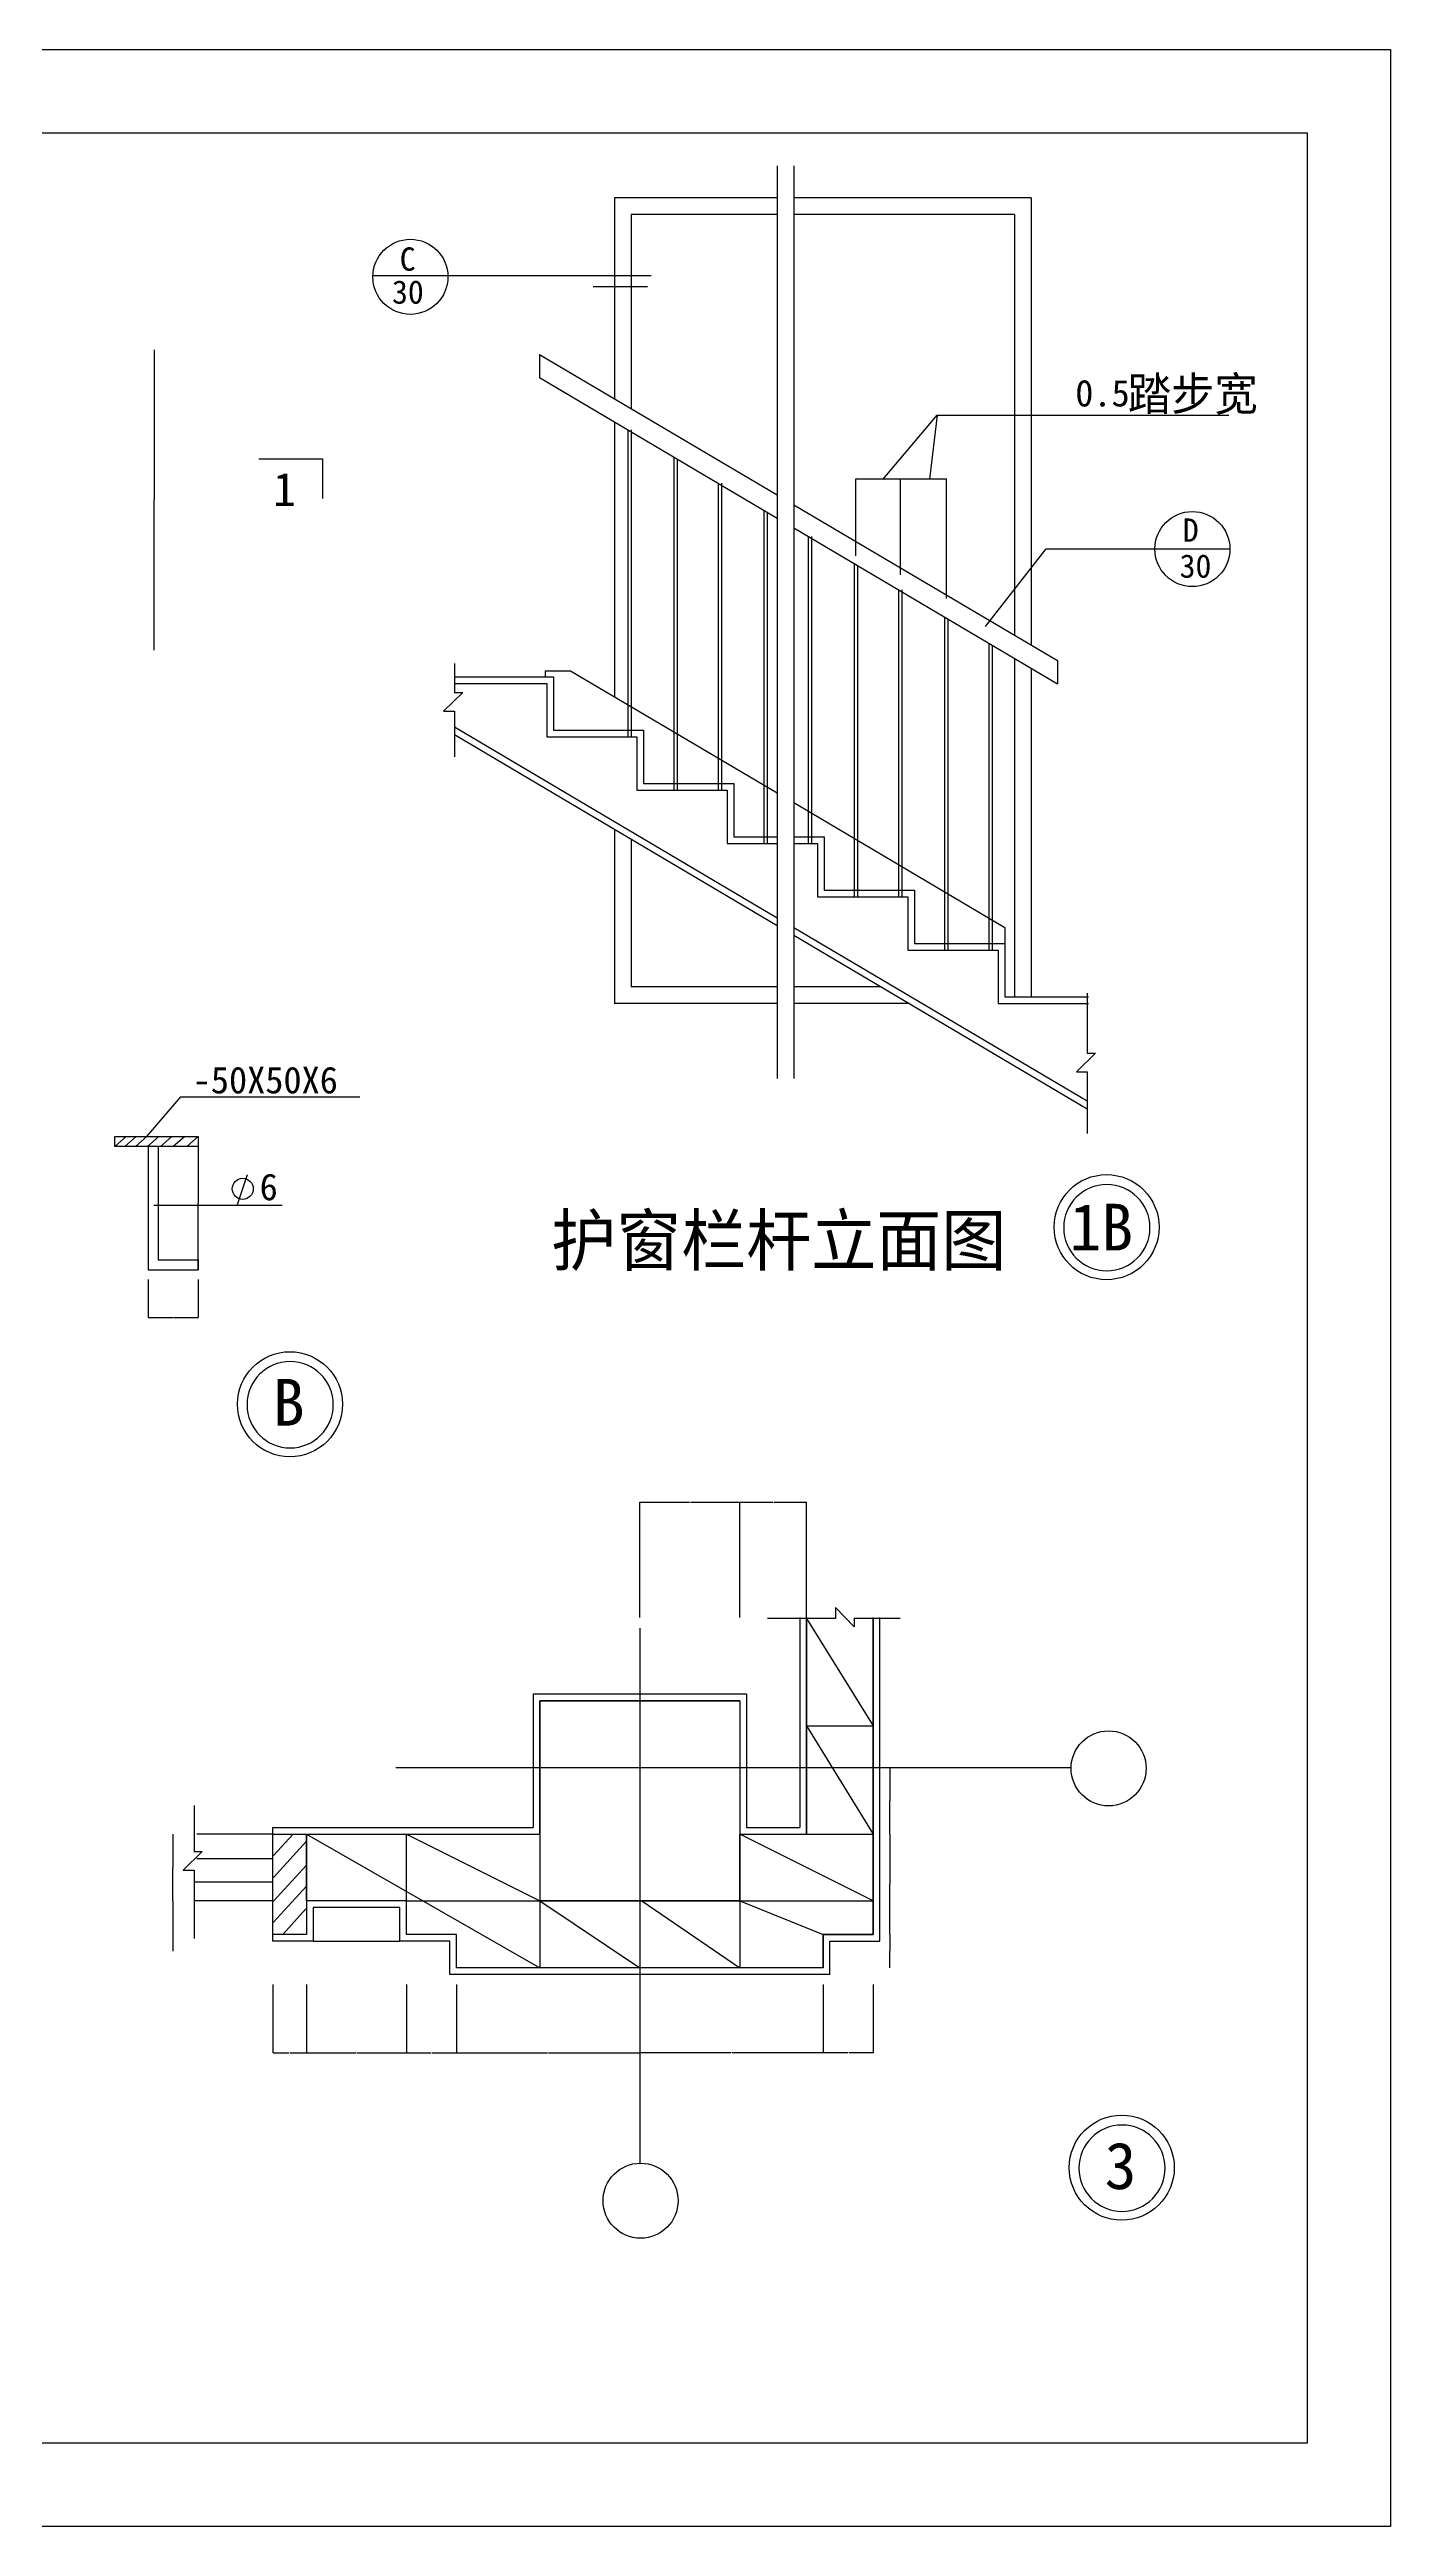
# Model space of a CAD drawing. Header units: metres. Extents: x 24415 to 43051, y 109589 to 120089.
# Drawn here: x 39030 to 43051, y 111875 to 119300 of the extents above; entities that cross this region are included whole.
import ezdxf

# ---------------------------------------------------------------- set-up
doc = ezdxf.new("R2010")
doc.units = ezdxf.units.M
doc.layers.add('D', color=4, linetype='Continuous')
doc.layers.add('T1', color=41, linetype='Continuous')
doc.dimstyles.get("Standard").update_dxf_attribs({"dimtxt": 2.5, "dimasz": 2.5, "dimexe": 1.25, "dimexo": 0.625, "dimtad": 1, "dimcen": 2.5, "dimazin": 3, "dimtfac": 1, "dimtmove": 0, "dimatfit": 3})

# ---------------------------------------------------------------- blocks, each defined once
blk = doc.blocks.new('*D52')
for p, q in [((39343.48, 118400), (39343.48, 117950)), ((39343.23, 117950), (39342.98, 117950)), ((39343.48, 117500), (39343.48, 117950)), ((39343.48, 117950), (39343.48, 117950)), ((39343.73, 117950), (39343.98, 117950))]:
    blk.add_line(p, q)
at = {"layer": 'Defpoints'}
for p in [(39343.48, 118400), (39343.48, 117950), (39343.48, 117500)]:
    blk.add_point(p, dxfattribs=at)
at = {"layer": 'D', "insert": (39343.48, 117951.125), "char_height": 1, "attachment_point": 5}
blk.add_mtext('0', dxfattribs=at)
blk = doc.blocks.new('*D54')
for p, q in [((39325.77, 115613.39), (39325.77, 115499.34)), ((39475.41, 115613.39), (39475.41, 115499.34)), ((39326.02, 115499.34), (39399.59, 115499.34)), ((39401.59, 115499.34), (39475.16, 115499.34))]:
    blk.add_line(p, q)
at = {"layer": 'Defpoints'}
for p in [(39325.77, 115613.39), (39475.41, 115613.39), (39325.77, 115499.34)]:
    blk.add_point(p, dxfattribs=at)
at = {"layer": 'D', "insert": (39400.59, 115499.34), "char_height": 1, "attachment_point": 5}
blk.add_mtext('25', dxfattribs=at)
blk = doc.blocks.new('*D55')
for p, q in [((39475.41, 116041.72), (39475.41, 115841.72)), ((39475.16, 115841.72), (39474.91, 115841.72)), ((39475.41, 115641.72), (39475.41, 115841.72)), ((39475.41, 115841.72), (39475.41, 115841.72)), ((39475.66, 115841.72), (39475.91, 115841.72))]:
    blk.add_line(p, q)
at = {"layer": 'Defpoints'}
for p in [(39475.41, 116041.72), (39475.41, 115841.72), (39475.41, 115641.72)]:
    blk.add_point(p, dxfattribs=at)
at = {"layer": 'D', "insert": (39475.41, 115842.845), "char_height": 1, "attachment_point": 5}
blk.add_mtext('80', dxfattribs=at)
blk = doc.blocks.new('*D102')
for p, q in [((40800, 114600), (40800, 114945)), ((40800.25, 114945), (40948.5, 114945)), ((40951.5, 114945), (41099.75, 114945)), ((41100, 114600), (41100, 114945))]:
    blk.add_line(p, q)
at = {"layer": 'Defpoints'}
for p in [(40800, 114945), (40800, 114600), (41100, 114600)]:
    blk.add_point(p, dxfattribs=at)
at = {"layer": 'D', "insert": (40950, 114945), "char_height": 1, "attachment_point": 5}
blk.add_mtext('300', dxfattribs=at)
blk = doc.blocks.new('*D103')
for p, q in [((41100, 114600), (41100, 114945)), ((41100.25, 114945), (41198.5, 114945)), ((41201.5, 114945), (41299.75, 114945)), ((41300, 114600), (41300, 114945))]:
    blk.add_line(p, q)
at = {"layer": 'Defpoints'}
for p in [(41100, 114945), (41100, 114600), (41300, 114600)]:
    blk.add_point(p, dxfattribs=at)
at = {"layer": 'D', "insert": (41200, 114945), "char_height": 1, "attachment_point": 5}
blk.add_mtext('200', dxfattribs=at)
blk = doc.blocks.new('*D104')
for p, q in [((41550, 114150), (41550, 114050)), ((41549.75, 114050), (41549.5, 114050)), ((41550, 113950), (41550, 114050)), ((41550, 114050), (41550, 114050)), ((41550.25, 114050), (41550.5, 114050))]:
    blk.add_line(p, q)
at = {"layer": 'Defpoints'}
for p in [(41550, 114150), (41550, 114050), (41550, 113950)]:
    blk.add_point(p, dxfattribs=at)
at = {"layer": 'D', "insert": (41550, 114051.125), "char_height": 1, "attachment_point": 5}
blk.add_mtext('0', dxfattribs=at)
blk = doc.blocks.new('*D105')
for p, q in [((41550, 113950), (41550, 113800)), ((41549.75, 113800), (41549.5, 113800)), ((41550, 113650), (41550, 113800)), ((41550, 113800), (41550, 113800)), ((41550.25, 113800), (41550.5, 113800))]:
    blk.add_line(p, q)
at = {"layer": 'Defpoints'}
for p in [(41550, 113950), (41550, 113800), (41550, 113650)]:
    blk.add_point(p, dxfattribs=at)
at = {"layer": 'D', "insert": (41550, 113801.125), "char_height": 1, "attachment_point": 5}
blk.add_mtext('0', dxfattribs=at)
blk = doc.blocks.new('*D106')
for p, q in [((41550, 113650), (41550, 113600)), ((41549.75, 113600), (41549.5, 113600)), ((41550, 113550), (41550, 113600)), ((41550, 113600), (41550, 113600)), ((41550.25, 113600), (41550.5, 113600))]:
    blk.add_line(p, q)
at = {"layer": 'Defpoints'}
for p in [(41550, 113650), (41550, 113600), (41550, 113550)]:
    blk.add_point(p, dxfattribs=at)
at = {"layer": 'D', "insert": (41550, 113601.125), "char_height": 1, "attachment_point": 5}
blk.add_mtext('0', dxfattribs=at)
blk = doc.blocks.new('*D107')
for p, q in [((39400, 113950), (39400, 113850)), ((39399.75, 113850), (39399.5, 113850)), ((39400, 113750), (39400, 113850)), ((39400, 113850), (39400, 113850)), ((39400.25, 113850), (39400.5, 113850))]:
    blk.add_line(p, q)
at = {"layer": 'Defpoints'}
for p in [(39400, 113950), (39400, 113850), (39400, 113750)]:
    blk.add_point(p, dxfattribs=at)
at = {"layer": 'D', "insert": (39400, 113851.125), "char_height": 1, "attachment_point": 5}
blk.add_mtext('0', dxfattribs=at)
blk = doc.blocks.new('*D108')
for p, q in [((39400, 113750), (39400, 113600)), ((39400, 113650), (39400, 113600)), ((39399.75, 113600), (39399.5, 113600)), ((39400, 113600), (39400, 113600)), ((39400.25, 113600), (39400.5, 113600))]:
    blk.add_line(p, q)
at = {"layer": 'Defpoints'}
for p in [(39400, 113750), (39400, 113650), (39400, 113600)]:
    blk.add_point(p, dxfattribs=at)
at = {"layer": 'D', "insert": (39400, 113601.125), "char_height": 1, "attachment_point": 5}
blk.add_mtext('0', dxfattribs=at)
blk = doc.blocks.new('*D109')
for p, q in [((39700, 113500), (39700, 113295)), ((39800, 113500), (39800, 113295)), ((39700.25, 113295), (39748.5, 113295)), ((39751.5, 113295), (39799.75, 113295))]:
    blk.add_line(p, q)
at = {"layer": 'Defpoints'}
for p in [(39700, 113500), (39800, 113500), (39700, 113295)]:
    blk.add_point(p, dxfattribs=at)
at = {"layer": 'D', "insert": (39750, 113295), "char_height": 1, "attachment_point": 5}
blk.add_mtext('100', dxfattribs=at)
blk = doc.blocks.new('*D110')
for p, q in [((39800, 113500), (39800, 113295)), ((40100, 113500), (40100, 113295)), ((39800.25, 113295), (39948.5, 113295)), ((39951.5, 113295), (40099.75, 113295))]:
    blk.add_line(p, q)
at = {"layer": 'Defpoints'}
for p in [(39800, 113500), (40100, 113500), (39800, 113295)]:
    blk.add_point(p, dxfattribs=at)
at = {"layer": 'D', "insert": (39950, 113295), "char_height": 1, "attachment_point": 5}
blk.add_mtext('300', dxfattribs=at)
blk = doc.blocks.new('*D111')
for p, q in [((40100, 113500), (40100, 113295)), ((40250, 113500), (40250, 113295)), ((40100.25, 113295), (40173.5, 113295)), ((40176.5, 113295), (40249.75, 113295))]:
    blk.add_line(p, q)
at = {"layer": 'Defpoints'}
for p in [(40100, 113500), (40250, 113500), (40100, 113295)]:
    blk.add_point(p, dxfattribs=at)
at = {"layer": 'D', "insert": (40175, 113295), "char_height": 1, "attachment_point": 5}
blk.add_mtext('150', dxfattribs=at)
blk = doc.blocks.new('*D112')
for p, q in [((40250, 113500), (40250, 113295)), ((40800, 113500), (40800, 113295)), ((40250.25, 113295), (40523.5, 113295)), ((40526.5, 113295), (40799.75, 113295))]:
    blk.add_line(p, q)
at = {"layer": 'Defpoints'}
for p in [(40250, 113500), (40800, 113500), (40250, 113295)]:
    blk.add_point(p, dxfattribs=at)
at = {"layer": 'D', "insert": (40525, 113295), "char_height": 1, "attachment_point": 5}
blk.add_mtext('550', dxfattribs=at)
blk = doc.blocks.new('*D113')
for p, q in [((40800, 113500), (40800, 113295)), ((41350, 113500), (41350, 113295)), ((41073.5, 113295), (40799.75, 113295)), ((41350.25, 113295), (41076.5, 113295))]:
    blk.add_line(p, q)
at = {"layer": 'Defpoints'}
for p in [(40800, 113500), (41350, 113500), (41350, 113295)]:
    blk.add_point(p, dxfattribs=at)
at = {"layer": 'D', "insert": (41075, 113295), "char_height": 1, "attachment_point": 5}
blk.add_mtext('550', dxfattribs=at)
blk = doc.blocks.new('*D114')
for p, q in [((41350, 113500), (41350, 113295)), ((41500, 113500), (41500, 113295)), ((41423.5, 113295), (41349.75, 113295)), ((41500.25, 113295), (41426.5, 113295))]:
    blk.add_line(p, q)
at = {"layer": 'Defpoints'}
for p in [(41350, 113500), (41500, 113500), (41500, 113295)]:
    blk.add_point(p, dxfattribs=at)
at = {"layer": 'D', "insert": (41425, 113295), "char_height": 1, "attachment_point": 5}
blk.add_mtext('150', dxfattribs=at)

msp = doc.modelspace()

# ---------------------------------------------------------------- linework, layer by layer
for p, q in [((41211.97, 118951.11), (41211.97, 116215.62)), ((41261.35, 118951.11), (41261.35, 116215.62)), ((40723.76, 118855.74), (40723.76, 118253.34)), ((41211.97, 118855.74), (40723.76, 118855.74)), ((40773.76, 118805.74), (40773.76, 118223.79)), ((41211.97, 118805.74), (40773.76, 118805.74)), ((41973.76, 118855.74), (41261.35, 118855.74)), ((41923.76, 118805.74), (41261.35, 118805.74)), ((41923.76, 118805.74), (41923.76, 117544.24)), ((41973.76, 118855.74), (41973.76, 117514.7)), ((40833.85, 118621.87), (39999.5, 118621.87)), ((40822.83, 118588.82), (40660.24, 118588.82)), ((40498.85, 118386.24), (40498.85, 118316.55)), ((40498.85, 118386.24), (41211.97, 117964.85)), ((40498.85, 118316.55), (41211.97, 117895.16)), ((40723.76, 118183.64), (40723.76, 117360.26)), ((40763.76, 118160.01), (40763.76, 117240.01)), ((40773.76, 118160.01), (40773.76, 117240.01)), ((41528.29, 118011.06), (41691.5, 118204.19)), ((41691.5, 118204.19), (41668.59, 118012.49)), ((41691.5, 118204.19), (42566, 118204.19)), ((40901.57, 118078.57), (40901.57, 117080.01)), ((40911.57, 118072.66), (40911.57, 117080.01)), ((41034.51, 118000.01), (41034.51, 117080.01)), ((41044.51, 118000.01), (41044.51, 117080.01)), ((41447.82, 117782.64), (41447.82, 118012.79)), ((41447.82, 118012.79), (41719.42, 118012.79)), ((41581.24, 117725.5), (41581.24, 118014.38)), ((41719.42, 117654.07), (41719.42, 118012.79)), ((41172.32, 117918.58), (41172.32, 116920.02)), ((41182.32, 117912.67), (41182.32, 116920.02)), ((41261.35, 117935.67), (42052.18, 117468.36)), ((41261.35, 117865.98), (42052.18, 117398.66)), ((41305.27, 117840.02), (41305.27, 116920.02)), ((41315.27, 117840.02), (41315.27, 116920.02)), ((41836.22, 117570.43), (42018.81, 117803.07)), ((42018.81, 117803.07), (42571.13, 117803.07)), ((41443.08, 117758.59), (41443.08, 116760.03)), ((41453.08, 117752.68), (41453.08, 116760.03)), ((41576.02, 117680.03), (41576.02, 116760.03)), ((41586.02, 117680.03), (41586.02, 116760.03)), ((41713.84, 117598.6), (41713.84, 116600.04)), ((41723.84, 117592.69), (41723.84, 116600.04)), ((41846.78, 117520.04), (41846.78, 116600.04)), ((41856.78, 117514.13), (41856.78, 116600.04)), ((41923.76, 117474.55), (41923.76, 116460.04)), ((42052.18, 117468.36), (42052.18, 117398.66)), ((40244, 117459.88), (40244, 117372.51)), ((40244, 117420), (40540.76, 117420)), ((40244, 117400), (40520.76, 117400)), ((40517.42, 117420.15), (40517.42, 117437.79)), ((40517.42, 117437.79), (40592.55, 117437.79)), ((40520.76, 117400), (40520.76, 117240.01)), ((40540.76, 117420), (40540.76, 117260.01)), ((40592.55, 117437.79), (41211.97, 117071.77)), ((41973.76, 117445), (41973.76, 116460.04)), ((40268.9, 117372.51), (40211.77, 117316.89)), ((40211.77, 117316.89), (40244, 117316.89)), ((40243.67, 117372.51), (40268.9, 117372.51)), ((40244, 117316.89), (40244, 117180.09)), ((40244, 117269.45), (41211.97, 116697.46)), ((40244, 117246.22), (41211.97, 116674.23)), ((40540.76, 117260.01), (40811.51, 117260.01)), ((40811.51, 117260.01), (40811.51, 117100.01)), ((40520.76, 117240.01), (40791.51, 117240.01)), ((40791.51, 117240.01), (40791.51, 117080.01)), ((40811.51, 117100.01), (41082.27, 117100.01)), ((41082.27, 117100.01), (41082.27, 116940.02)), ((40791.51, 117080.01), (41062.27, 117080.01)), ((41062.27, 117080.01), (41062.27, 116920.02)), ((41261.35, 117042.59), (41894.53, 116668.43)), ((40723.76, 116962.72), (40723.76, 116440.04)), ((40773.76, 116933.18), (40773.76, 116490.04)), ((41062.27, 116920.02), (41211.97, 116920.02)), ((41082.27, 116940.02), (41211.97, 116940.02)), ((41261.35, 116940.02), (41353.02, 116940.02)), ((41261.35, 116920.02), (41333.02, 116920.02)), ((41333.02, 116920.02), (41333.02, 116760.03)), ((41353.02, 116940.02), (41353.02, 116780.03)), ((41333.02, 116760.03), (41603.78, 116760.03)), ((41353.02, 116780.03), (41623.78, 116780.03)), ((41603.78, 116760.03), (41603.78, 116600.04)), ((41623.78, 116780.03), (41623.78, 116620.04)), ((41261.35, 116668.28), (42141.33, 116148.29)), ((41894.53, 116668.43), (41894.53, 116460.04)), ((41261.35, 116645.05), (42141.33, 116125.06)), ((41603.78, 116600.04), (41874.53, 116600.04)), ((41623.78, 116620.04), (41894.53, 116620.04)), ((41874.53, 116600.04), (41874.53, 116440.04)), ((41211.97, 116440.04), (40723.76, 116440.04)), ((41211.97, 116490.04), (40773.76, 116490.04)), ((41523.67, 116490.04), (41261.35, 116490.04)), ((41608.28, 116440.04), (41261.35, 116440.04)), ((41874.53, 116440.04), (42145.29, 116440.04)), ((41894.53, 116460.04), (42145.29, 116460.04)), ((42141.33, 116471.33), (42141.33, 116291.48)), ((42166.24, 116291.48), (42109.1, 116235.86)), ((42141.01, 116291.48), (42166.24, 116291.48)), ((42109.1, 116235.86), (42141.33, 116235.86)), ((42141.33, 116235.86), (42141.33, 116050.2)), ((41386.85, 114597.08), (41182.44, 114597.08)), ((41300, 114597.08), (41300, 114291.06)), ((41300, 114597.08), (41300, 114268.63)), ((41300, 114597.08), (41500, 114275.22)), ((41386.85, 114629.31), (41386.85, 114597.08)), ((41442.47, 114572.17), (41386.85, 114629.31)), ((41442.47, 114597.41), (41442.47, 114572.17)), ((41580.53, 114597.08), (41442.47, 114597.08)), ((41500, 113650), (41500, 114600)), ((41520, 113630), (41520, 114600)), ((41300, 114275.22), (41500, 114275.22)), ((41300, 114275.22), (41500, 113950)), ((39463.2, 114035.91), (39463.2, 113897.85)), ((39700, 113630), (39700, 113970)), ((39700, 113970), (40480, 113970)), ((39700, 113950), (40500, 113950)), ((39800, 113950), (39800, 113650)), ((39800, 113950), (40500, 113550)), ((40100, 113750), (40100, 113950)), ((40100, 113950), (40500, 113750)), ((41100, 113950), (41300, 113950)), ((41500, 113750), (41100, 113950)), ((41120, 113970), (41280, 113970)), ((41300, 113950), (41500, 113950)), ((39488.1, 113897.85), (39430.96, 113842.23)), ((39430.96, 113842.23), (39463.2, 113842.23)), ((39462.87, 113897.85), (39488.1, 113897.85)), ((39463.2, 113842.23), (39463.2, 113637.83)), ((40100, 113750), (39800, 113750)), ((40080, 113730), (39820, 113730)), ((39820, 113730), (39820, 113630)), ((40080, 113630), (40080, 113730)), ((40100, 113650), (40100, 113750)), ((40100, 113750), (40500, 113750)), ((40500, 113750), (40500, 113548.1)), ((40500, 113750), (40800, 113550)), ((40806.02, 113750), (41100, 113550)), ((41100, 113750), (41100, 113548.1)), ((41100, 113750), (41500, 113750)), ((41100, 113750), (41350, 113650)), ((39800, 113650), (39700, 113650)), ((39820, 113630), (39700, 113630)), ((39820, 113630), (40080, 113630)), ((40230, 113630), (40080, 113630)), ((40250, 113650), (40100, 113650)), ((40230, 113530), (40230, 113630)), ((40250, 113550), (40250, 113650)), ((41350, 113550), (41350, 113650)), ((41350, 113650), (41500, 113650)), ((41370, 113630), (41520, 113630)), ((41370, 113530), (41370, 113630)), ((41370, 113530), (40230, 113530)), ((41350, 113550), (40250, 113550))]:
    msp.add_line(p, q)
for points in [[(32550.93, 111875), (32550.93, 119300), (43050.93, 119300), (43050.93, 111875)], [(33175.93, 112125), (33175.93, 119050), (42800.93, 119050), (42800.93, 112125)]]:
    msp.add_lwpolyline(points, close=True)
for points in [[(33175.93, 119050), (42800.93, 119050), (42800.93, 112125), (33175.93, 112125), (33175.93, 119050)], [(39657.79, 118072.67), (39848.15, 118072.67), (39848.15, 117953.77)], [(40244, 117400), (40520.76, 117400), (40520.76, 117240.01), (40791.51, 117240.01), (40791.51, 117080.01), (41062.27, 117080.01), (41062.27, 116920.02), (41211.97, 116920.02)], [(40244, 117269.45), (41211.97, 116697.46)], [(41261.35, 116920.02), (41333.02, 116920.02), (41333.02, 116760.03), (41603.78, 116760.03), (41603.78, 116600.04), (41874.53, 116600.04), (41874.53, 116440.04), (42141.33, 116440.04)], [(41261.35, 116668.28), (42141.33, 116148.29)], [(39700, 113950), (40500, 113950), (40500, 114350), (41100, 114350), (41100, 113950), (41300, 113950), (41300, 114597.08)], [(41500, 114597.08), (41500, 113650), (41350, 113650), (41350, 113550), (40250, 113550), (40250, 113650), (40100, 113650), (40100, 113750), (39800, 113750), (39800, 113650), (39700, 113650), (39700, 113950)], [(39800, 113750), (39800, 113950)], [(40500, 113950), (40500, 113750), (41100, 113750), (41100, 113950)]]:
    msp.add_lwpolyline(points)
at = {"layer": 'D'}
for p, q in [((39321.81, 116041.72), (39423.96, 116160.63)), ((39423.96, 116160.63), (39960.11, 116160.63)), ((39225.41, 116011.72), (39259.44, 116041.72)), ((39255.52, 116011.72), (39289.55, 116041.72)), ((39287.78, 116011.72), (39321.81, 116041.72)), ((39323.27, 116011.72), (39357.3, 116041.72)), ((39325.77, 116011.72), (39325.77, 115641.72)), ((39355.77, 116011.72), (39355.77, 115671.72)), ((39362.52, 116011.72), (39396.55, 116041.72)), ((39400.15, 116011.72), (39434.18, 116041.72)), ((39441.55, 116011.72), (39475.58, 116041.72)), ((39622.6, 115926.56), (39593.03, 115836.86)), ((39343.12, 115835.33), (39728.01, 115835.33)), ((39325.77, 115641.72), (39475.41, 115641.72)), ((39355.77, 115671.72), (39475.41, 115671.72)), ((39475.41, 115671.72), (39475.41, 115641.72)), ((41280, 114600), (41280, 113970)), ((41300, 114600), (41300, 113950)), ((40800, 114567.7), (40800, 112963.99)), ((40480, 114370), (40480, 113970)), ((41120, 114370), (40480, 114370)), ((40500, 114350), (40500, 113750)), ((41100, 114350), (40500, 114350)), ((41100, 114350), (41100, 113750)), ((41120, 114370), (41120, 113970)), ((40068.7, 114150), (42093.21, 114150)), ((39700, 113950), (39471.42, 113950)), ((39701.96, 113885.83), (39760.21, 113950)), ((39701.96, 113820.49), (39800.39, 113928.92)), ((39700, 113876.51), (39471.42, 113876.51)), ((39701.96, 113749.41), (39800.39, 113857.83)), ((39700, 113805.99), (39464.45, 113805.99)), ((39701.96, 113686.22), (39800.39, 113794.64)), ((39700, 113750), (39464.45, 113750)), ((39729.26, 113649.6), (39798.96, 113726.43)), ((41100, 113750), (40500, 113750))]:
    msp.add_line(p, q, dxfattribs=at)
msp.add_lwpolyline([(39225.41, 116041.72), (39475.41, 116041.72), (39475.41, 116011.72), (39225.41, 116011.72)], close=True, dxfattribs=at)
msp.add_circle((39609.34, 115884.77), 31.6, dxfattribs=at)
at = {"layer": 'T1'}
for points in [[(42070.95, 115768.34, 1), (42329.67, 115768.34, 1)], [(39622.11, 115237.54, 1), (39880.83, 115237.54, 1)], [(42116.4, 112948.99, 1), (42375.12, 112948.99, 1)]]:
    msp.add_lwpolyline(points, format="xyb", close=True, dxfattribs=at)
for centre, radius in [((40111.95, 118618.68), 112.5), ((42456.95, 117802.51), 112.5), ((42199.67, 115769.83), 157.5), ((39750.83, 115239.02), 157.5), ((42205.69, 114147.58), 112.5), ((42245.11, 112950.47), 157.5), ((40802.21, 112851.52), 112.5)]:
    msp.add_circle(centre, radius, dxfattribs=at)

# ---------------------------------------------------------------- texts
for s, height, p in [('C', 70, (40080.04, 118636.93)), ('30', 70, (40056.88, 118538.14)), ('0.5', 80, (42105.78, 118230.1)), ('踏步宽', 100, (42263.16, 118217.94)), ('1', 100, (39700.52, 117931.54)), ('D', 70, (42428.35, 117824.32)), ('30', 70, (42418.6, 117716.72)), ('-50X50X6', 80, (39459.26, 116170.93)), ('6', 80, (39659.99, 115850.58)), ('1B', 140, (42088.7, 115699.92)), ('护窗栏杆立面图', 150, (40534.11, 115655.52)), ('B', 140, (39699.53, 115174.88)), ('3', 140, (42193.81, 112886.33))]:
    msp.add_text(s, height=height, dxfattribs=at).set_placement(p)

# ---------------------------------------------------------------- dimensions: what is measured, and where the dimension line sits
at = {"layer": 'D'}
for base, p1, p2, picture, middle in [((39343.48, 117950), (39343.48, 118400), (39343.48, 117500), '*D52', (39343.48, 117951.125)), ((40800, 114945), (40800, 114600), (41100, 114600), '*D102', (40950, 114945)), ((41100, 114945), (41100, 114600), (41300, 114600), '*D103', (41200, 114945)), ((41550, 114050), (41550, 114150), (41550, 113950), '*D104', (41550, 114051.125)), ((39400, 113850), (39400, 113950), (39400, 113750), '*D107', (39400, 113851.125)), ((41550, 113800), (41550, 113950), (41550, 113650), '*D105', (41550, 113801.125)), ((39400, 113600), (39400, 113750), (39400, 113650), '*D108', (39400, 113601.125)), ((41550, 113600), (41550, 113650), (41550, 113550), '*D106', (41550, 113601.125)), ((39700, 113295), (39700, 113500), (39800, 113500), '*D109', (39750, 113295)), ((39800, 113295), (39800, 113500), (40100, 113500), '*D110', (39950, 113295)), ((40100, 113295), (40100, 113500), (40250, 113500), '*D111', (40175, 113295)), ((40250, 113295), (40250, 113500), (40800, 113500), '*D112', (40525, 113295)), ((41350, 113295), (41350, 113500), (40800, 113500), '*D113', (41075, 113295)), ((41500, 113295), (41500, 113500), (41350, 113500), '*D114', (41425, 113295))]:
    dim = msp.add_linear_dim(base=base, p1=p1, p2=p2, dimstyle='Standard', dxfattribs=at)
    dim.commit()
    dim.dimension.update_dxf_attribs({"geometry": picture, "text_midpoint": middle})
for base, p1, p2, text, picture, middle in [((39475.41, 115841.72), (39475.41, 116041.72), (39475.41, 115641.72), '80', '*D55', (39475.41, 115842.845)), ((39325.77, 115499.34), (39325.77, 115613.39), (39475.41, 115613.39), '25', '*D54', (39400.59, 115499.34))]:
    dim = msp.add_linear_dim(base=base, p1=p1, p2=p2, text=text, dimstyle='Standard', dxfattribs=at)
    dim.commit()
    dim.dimension.update_dxf_attribs({"geometry": picture, "text_midpoint": middle})

doc.saveas('drawing.dxf')
